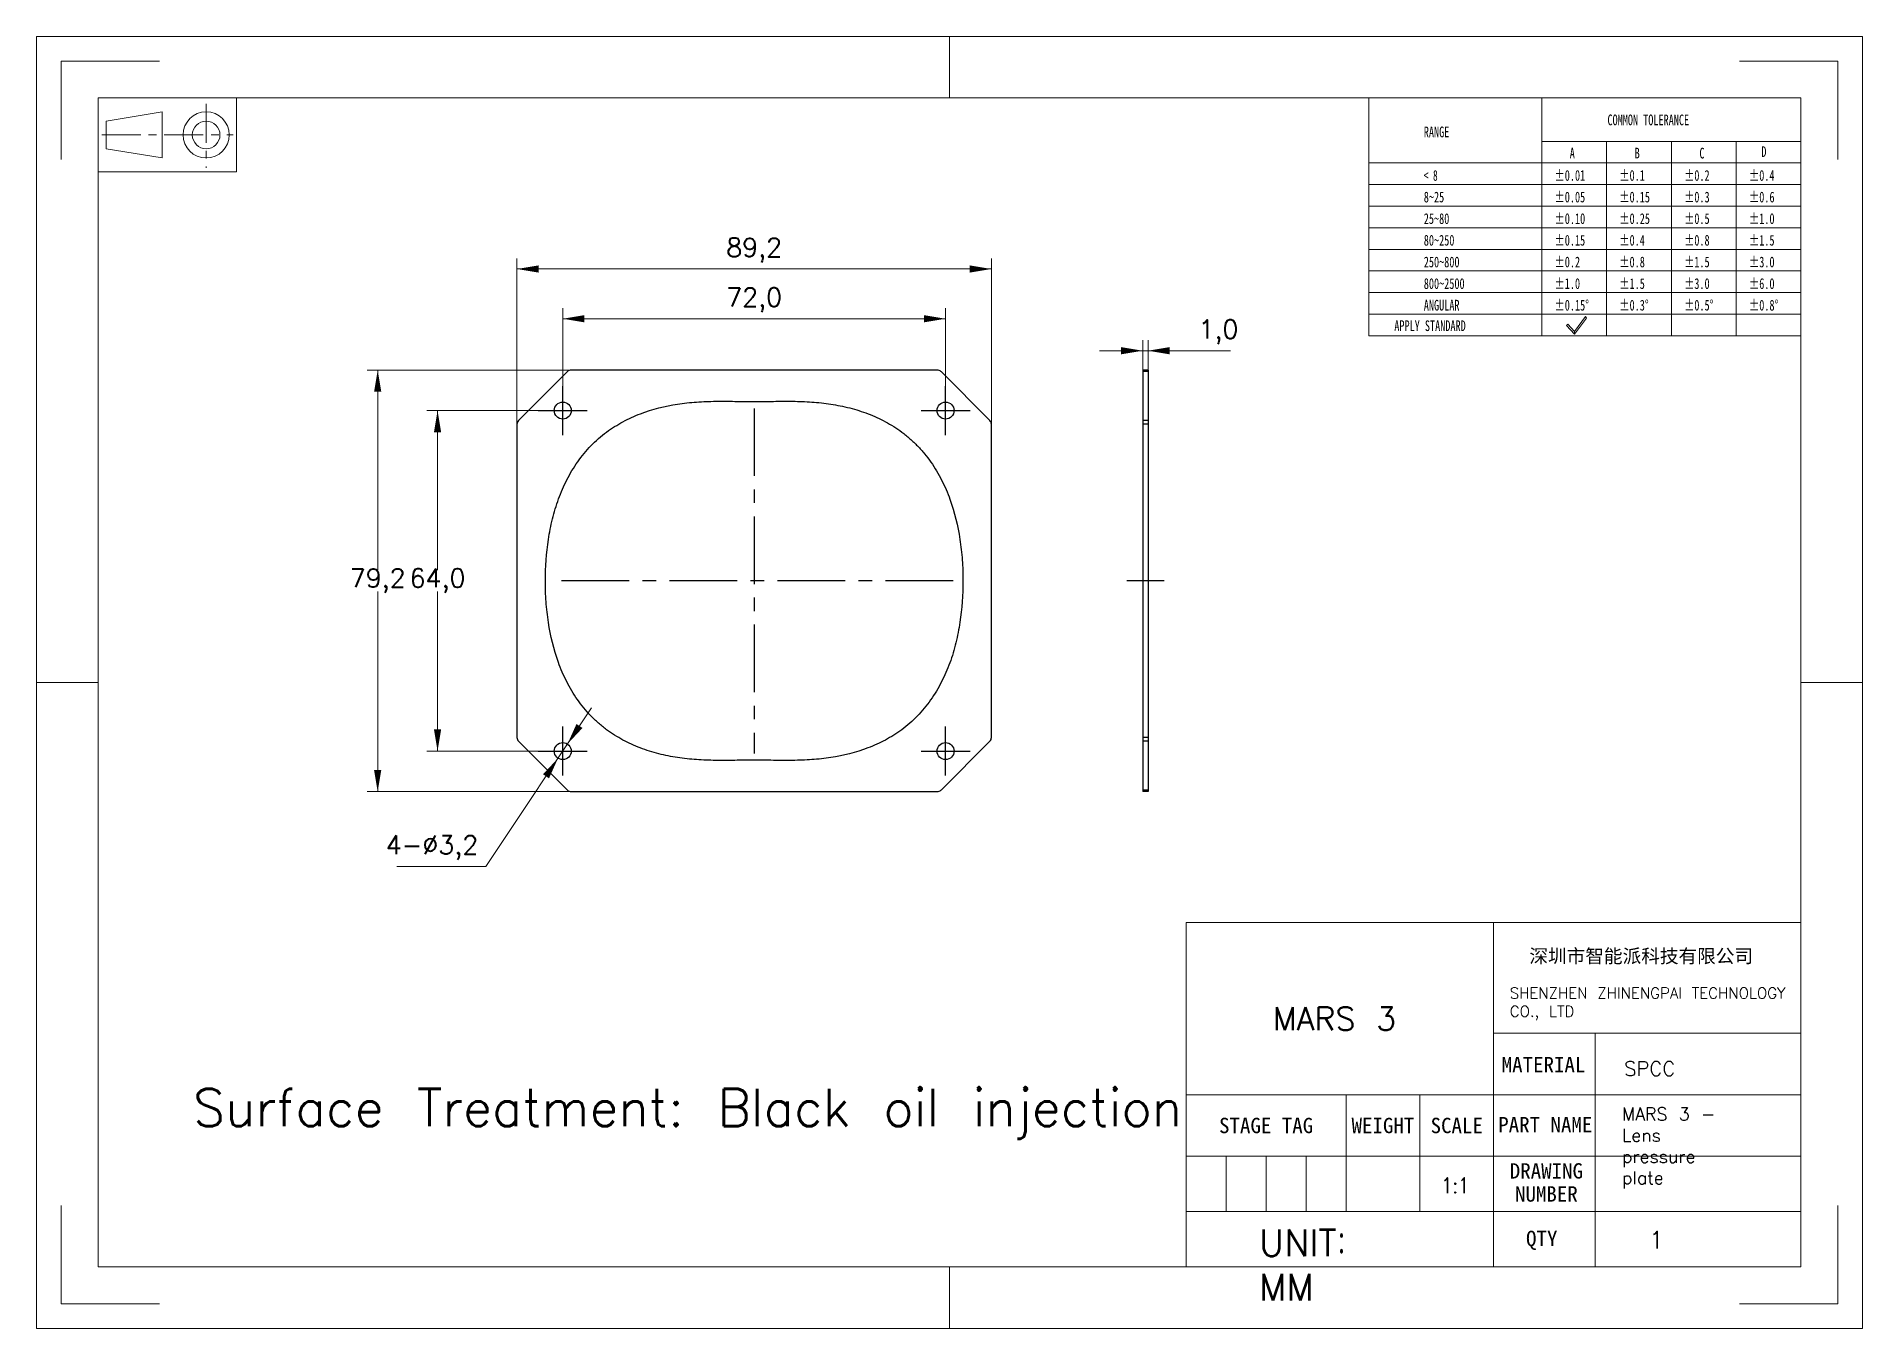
# Model space of a CAD drawing. Header units: millimetres. Extents: x 3254 to 3597, y 442 to 685.
import ezdxf

# ---------------------------------------------------------------- set-up
doc = ezdxf.new("R2010")
doc.units = ezdxf.units.MM
doc.linetypes.add('CENTER', pattern=[10.16, 6.35, -1.27, 1.27, -1.27])
doc.linetypes.add('CENTERX2', pattern=[20.32, 12.7, -2.54, 2.54, -2.54])
doc.layers.get('0').update_dxf_attribs({"lineweight": 18})
for name, color, linetype, lineweight in [('DEFAULT_1', 7, 'CENTER', 18), ('中心线层', 1, 'CENTERX2', 25), ('尺寸线层', 3, 'Continuous', 18)]:
    doc.layers.add(name, color=color, linetype=linetype, lineweight=lineweight)
doc.styles.add('SLDTEXTSTYLE4', font='', dxfattribs={"width": 0.7})
doc.styles.add('SLDTEXTSTYLE5', font='', dxfattribs={"width": 0.633333})
doc.styles.get("Standard").update_dxf_attribs({"font": 'txt.shx', "bigfont": 'gbcbig.shx'})
doc.styles.add('TEXTSTYLE_2', font='')
doc.styles.add('TEXTSTYLE_3', font='')
doc.styles.get('SLDTEXTSTYLE4').set_extended_font_data('宋体')
doc.styles.get('SLDTEXTSTYLE5').set_extended_font_data('宋体')
doc.styles.get('TEXTSTYLE_2').set_extended_font_data('宋体')
doc.styles.get('TEXTSTYLE_3').set_extended_font_data('宋体')
doc.dimstyles.new('ISO-25', dxfattribs={"dimtxt": 3.5, "dimasz": 2.5, "dimexe": 1.25, "dimexo": 0.625, "dimtad": 1, "dimtxsty": 'Standard', "dimcen": 2.5, "dimdle": 5, "dimadec": 0, "dimazin": 0, "dimtfac": 1, "dimtmove": 0, "dimatfit": 3, "dimfxl": 0, "dimarcsym": 0})

# ---------------------------------------------------------------- blocks, each defined once
blk = doc.blocks.new('96_1')
at = {"color": 7, "linetype": 'Continuous'}
for p, q in [((-11.25, 6), (-11.25, -6)), ((11.25, -6), (11.25, 6)), ((-9.93, 2.25), (-0.82, 3.75)), ((-0.82, 0), (-0.82, 3.75)), ((-9.93, 0), (-9.93, 2.25)), ((-9.93, 0), (-9.93, -2.25)), ((-0.82, 0), (-0.82, -3.75)), ((-9.93, -2.25), (-0.82, -3.75)), ((-11.25, -6), (11.25, -6))]:
    blk.add_line(p, q, dxfattribs=at)
for radius in [3.75, 2.25]:
    blk.add_circle((6.34, 0), radius, dxfattribs=at)
at = {"layer": 'DEFAULT_1', "color": 1, "linetype": 'CENTER'}
for p, q in [((6.34, 5.05), (6.34, -5.36)), ((-10.64, 0), (10.74, 0))]:
    blk.add_line(p, q, dxfattribs=at)
blk = doc.blocks.new('954210')
at = {"color": 7, "linetype": 'Continuous'}
for p, q in [((-175.1, -197.7), (-175.1, 747.2)), ((-175.1, 747.2), (1161.1, 747.2)), ((493, 702.2), (493, 747.2)), ((1161.1, -197.7), (1161.1, 747.2)), ((-157.1, 657.2), (-157.1, 729.2)), ((-157.1, 729.2), (-85.1, 729.2)), ((1071.1, 729.2), (1143.1, 729.2)), ((1143.1, 657.2), (1143.1, 729.2)), ((-130.1, -152.7), (-130.1, 702.2)), ((-130.1, 702.2), (1116.1, 702.2)), ((1116.1, -152.7), (1116.1, 702.2)), ((-175.1, 274.8), (-130.1, 274.8)), ((1116.1, 274.8), (1161.1, 274.8)), ((-157.1, -179.7), (-157.1, -107.7)), ((1143.1, -179.7), (1143.1, -107.7)), ((-130.1, -152.7), (1116.1, -152.7)), ((493, -197.7), (493, -152.7)), ((-157.1, -179.7), (-85.1, -179.7)), ((1071.1, -179.7), (1143.1, -179.7)), ((-175.1, -197.7), (1161.1, -197.7))]:
    blk.add_line(p, q, dxfattribs=at)
for p, q in [((799.9, 702.2), (799.9, 528.2)), ((926.4, 702.2), (926.4, 528.2)), ((926.4, 670.5), (1116.1, 670.5)), ((973.8, 670.5), (973.8, 528.2)), ((1021.3, 670.5), (1021.3, 528.2)), ((1068.7, 670.5), (1068.7, 528.2)), ((799.9, 654.7), (1116.1, 654.7)), ((799.9, 638.9), (1116.1, 638.9)), ((799.9, 623.1), (1116.1, 623.1)), ((799.9, 607.3), (1116.1, 607.3)), ((799.9, 591.5), (1116.1, 591.5)), ((799.9, 575.7), (1116.1, 575.7)), ((799.9, 559.9), (1116.1, 559.9)), ((799.9, 544), (1116.1, 544)), ((945.5, 536.8), (944.5, 535.9)), ((944.5, 535.9), (950.5, 529.4)), ((950.4, 531.4), (945.5, 536.8)), ((958.5, 542.4), (950.4, 531.4)), ((950.5, 529.4), (959.2, 541.1)), ((959.2, 541.1), (958.5, 542.4)), ((799.9, 528.2), (1116.1, 528.2)), ((950.5, 529.4), (950.4, 531.4)), ((950.4, 531.4), (950.5, 529.4))]:
    blk.add_line(p, q)
at = {"color": 2, "linetype": 'Continuous'}
for p, q in [((666.2, -26.7), (666.2, 99.3)), ((666.2, -26.7), (666.2, 99.3)), ((666.2, 99.3), (891.2, 99.3)), ((891.2, -71.7), (891.2, 99.3)), ((891.2, 18.3), (891.2, 99.3)), ((891.2, 99.3), (1116.1, 99.3)), ((891.2, -26.7), (891.2, 99.3)), ((1116.1, 18.3), (1116.1, 99.3)), ((891.2, 18.3), (1116.1, 18.3)), ((965.5, 18.3), (965.5, -152.7)), ((1116.1, -71.7), (1116.1, 18.3)), ((666.2, -152.7), (666.2, -26.7)), ((666.2, -26.7), (891.2, -26.7)), ((666.2, -71.7), (666.2, -26.7)), ((666.2, -26.7), (783.2, -26.7)), ((783.2, -71.7), (783.2, -26.7)), ((783.2, -71.7), (783.2, -26.7)), ((783.2, -26.7), (891.2, -26.7)), ((837.2, -71.7), (837.2, -26.7)), ((891.2, -26.7), (1116.1, -26.7)), ((891.2, -71.7), (891.2, -26.7)), ((666.2, -112.2), (666.2, -71.7)), ((666.2, -71.7), (783.2, -71.7)), ((666.2, -71.7), (783.2, -71.7)), ((666.2, -71.7), (783.2, -71.7)), ((666.2, -71.7), (666.2, -112.2)), ((695.5, -71.7), (695.5, -112.2)), ((724.7, -71.7), (724.7, -112.2)), ((754, -71.7), (754, -112.2)), ((783.2, -112.2), (783.2, -71.7)), ((783.2, -112.2), (783.2, -71.7)), ((783.2, -71.7), (891.2, -71.7)), ((783.2, -71.7), (891.2, -71.7)), ((783.2, -71.7), (783.2, -112.2)), ((837.2, -112.2), (837.2, -71.7)), ((891.2, -152.7), (891.2, -71.7)), ((891.2, -71.7), (1116.1, -71.7)), ((891.2, -71.7), (1116.1, -71.7)), ((891.2, -112.2), (891.2, -71.7)), ((1116.1, -152.7), (1116.1, -71.7)), ((666.2, -152.7), (666.2, -112.2)), ((666.2, -112.2), (891.2, -112.2)), ((666.2, -112.2), (783.2, -112.2)), ((666.2, -112.2), (783.2, -112.2)), ((783.2, -112.2), (891.2, -112.2)), ((891.2, -152.7), (891.2, -112.2)), ((891.2, -112.2), (1116.1, -112.2)), ((306.3, -152.7), (414.3, -152.7)), ((414.3, -152.7), (486.3, -152.7)), ((486.3, -152.7), (594.2, -152.7)), ((594.2, -152.7), (666.2, -152.7)), ((666.2, -152.7), (891.2, -152.7)), ((891.2, -152.7), (1116.1, -152.7))]:
    blk.add_line(p, q, dxfattribs=at)
at = {"color": 2, "linetype": 'Continuous', "xscale": 4.499094251428597, "yscale": 4.499094251428597, "zscale": 4.499094251428597}
blk.add_blockref('96_1', (-79.5, 675.2), dxfattribs=at)
at = {"attachment_point": 1}
for s, insert, char_height, width, style in [('COMMON TOLERANCE', (974.5, 690.1), 7.842, 258.185, 'SLDTEXTSTYLE4'), ('RANGE', (840.1, 681.3), 7.84, 77.026, 'SLDTEXTSTYLE4'), ('A', (946.9, 665.8), 7.84, 11.331, 'SLDTEXTSTYLE4'), ('B', (994.4, 665.8), 7.84, 11.15, 'SLDTEXTSTYLE4'), ('C', (1041.8, 665.8), 7.84, 11.281, 'SLDTEXTSTYLE4'), ('D', (1087.1, 666.9), 7.84, 11.15, 'SLDTEXTSTYLE4'), ('< 8', (840.1, 649.5), 7.84, 37.639, 'SLDTEXTSTYLE5'), ('%%P0.01', (935.8, 649.5), 7.84, 54.908, 'SLDTEXTSTYLE4'), ('%%P0.1', (983.2, 649.5), 7.84, 41.173, 'SLDTEXTSTYLE4'), ('%%P0.2', (1030.6, 649.5), 7.84, 46.838, 'SLDTEXTSTYLE4'), ('%%P0.4', (1078.1, 649.5), 7.84, 46.657, 'SLDTEXTSTYLE4'), ('8~25', (840.1, 633.7), 7.84, 60.738, 'SLDTEXTSTYLE4'), ('%%P0.05', (935.8, 633.7), 7.84, 60.573, 'SLDTEXTSTYLE4'), ('%%P0.15', (983.2, 633.7), 7.84, 57.823, 'SLDTEXTSTYLE4'), ('%%P0.3', (1030.6, 633.7), 7.84, 46.838, 'SLDTEXTSTYLE4'), ('%%P0.6', (1078.1, 633.7), 7.84, 46.838, 'SLDTEXTSTYLE4'), ('25~80', (840.1, 617.9), 7.84, 74.473, 'SLDTEXTSTYLE4'), ('%%P0.10', (935.8, 617.9), 7.84, 55.089, 'SLDTEXTSTYLE4'), ('%%P0.25', (983.2, 617.9), 7.84, 63.307, 'SLDTEXTSTYLE4'), ('%%P0.5', (1030.6, 617.9), 7.84, 46.838, 'SLDTEXTSTYLE4'), ('%%P1.0', (1078.1, 617.9), 7.84, 41.354, 'SLDTEXTSTYLE4'), ('80~250', (840.1, 602.1), 7.84, 88.208, 'SLDTEXTSTYLE4'), ('%%P0.15', (935.8, 602.1), 7.84, 57.823, 'SLDTEXTSTYLE4'), ('%%P0.4', (983.2, 602.1), 7.84, 46.657, 'SLDTEXTSTYLE4'), ('%%P0.8', (1030.6, 602.1), 7.84, 46.838, 'SLDTEXTSTYLE4'), ('%%P1.5', (1078.1, 602.1), 7.84, 44.088, 'SLDTEXTSTYLE4'), ('250~800', (840.1, 586.2), 7.84, 101.943, 'SLDTEXTSTYLE4'), ('%%P0.2', (935.8, 586.2), 7.84, 46.838, 'SLDTEXTSTYLE4'), ('%%P0.8', (983.2, 586.2), 7.84, 46.838, 'SLDTEXTSTYLE4'), ('%%P1.5', (1030.6, 586.2), 7.84, 44.088, 'SLDTEXTSTYLE4'), ('%%P3.0', (1078.1, 586.2), 7.84, 46.838, 'SLDTEXTSTYLE4'), ('800~2500', (840.1, 570.4), 7.84, 115.678, 'SLDTEXTSTYLE4'), ('%%P1.0', (935.8, 570.4), 7.84, 41.354, 'SLDTEXTSTYLE4'), ('%%P1.5', (983.2, 570.4), 7.84, 44.088, 'SLDTEXTSTYLE4'), ('%%P3.0', (1030.6, 570.4), 7.84, 46.838, 'SLDTEXTSTYLE4'), ('%%P6.0', (1078.1, 570.4), 7.84, 46.838, 'SLDTEXTSTYLE4'), ('ANGULAR', (840.1, 554.6), 7.84, 110.145, 'SLDTEXTSTYLE4'), ('%%P0.15%%D', (935.8, 554.6), 7.84, 68.873, 'SLDTEXTSTYLE4'), ('%%P0.3%%D', (983.2, 554.6), 7.84, 57.889, 'SLDTEXTSTYLE4'), ('%%P0.5%%D', (1030.6, 554.6), 7.84, 57.889, 'SLDTEXTSTYLE4'), ('%%P0.8%%D', (1078.1, 554.6), 7.84, 57.889, 'SLDTEXTSTYLE4'), ('APPLY STANDARD', (818.5, 539.6), 7.842, 225.428, 'SLDTEXTSTYLE4')]:
    blk.add_mtext(s, dxfattribs=dict(at, insert=insert, char_height=char_height, width=width, style=style))
at = {"color": 7, "linetype": 'Continuous', "insert": (999.2, 79.7), "char_height": 10, "width": 237.257, "attachment_point": 2, "style": 'TEXTSTYLE_2'}
blk.add_mtext('深圳市智能派科技有限公司', dxfattribs=at)
at = {"color": 7, "linetype": 'Continuous', "attachment_point": 2, "line_spacing_factor": 0.9, "style": 'TEXTSTYLE_3'}
for s, insert, char_height, width in [('MATERIAL\\P ', (927.7, 0.9), 11.25, 162.592), ('STAGE TAG ', (724.7, -43.6), 11.25, 136.027), ('WEIGHT', (810.2, -43.6), 11.25, 49.429), ('SCALE', (864.2, -43.6), 11.25, 49.429), ('PART NAME', (929, -43), 11.25, 94.237), ('DRAWING NUMBER', (929.8, -76.8), 11.248, 94.237), ('QTY', (926.4, -126.2), 11.25, 125.547)]:
    blk.add_mtext(s, dxfattribs=dict(at, insert=insert, char_height=char_height, width=width))
at = {"insert": (852.9, -98.7), "char_height": 11.248, "width": 26.961, "attachment_point": 7}
blk.add_mtext('{\\W0.85;1:1}', dxfattribs=at)
at = {"layer": '尺寸线层', "attachment_point": 1}
for s, insert, char_height, width in [('SHENZHEN ZHINENGPAI TECHNOLOGY CO., LTD', (903, 51.6), 8, 226.357), ('MARS 3', (729.6, 37.4), 16.99, 138.693), ('Surface Treatment: Black oil injection ', (-60.5, -22.5), 27.319, 743.668), ('UNIT：MM', (719.5, -125.2), 19.51, 94.33)]:
    blk.add_mtext(s, dxfattribs=dict(at, insert=insert, char_height=char_height, width=width))
at = {"layer": '尺寸线层', "ltscale": 0.2, "insert": (1005, -126.6), "char_height": 12.7, "width": 76.444, "attachment_point": 1}
blk.add_mtext('1\\P\\P', dxfattribs=at)
blk = doc.blocks.new('*X5')
at = {"layer": '尺寸线层', "linetype": 'Continuous'}
for points in [[(3344.28, 641.21), (3348.36, 641.89), (3348.36, 640.53)], [(3433.51, 641.21), (3429.43, 641.89), (3429.43, 640.53)]]:
    blk.add_hatch(color=0, dxfattribs=at).paths.add_polyline_path(points, flags=0)
at = {"layer": '尺寸线层', "color": 0, "linetype": 'Continuous'}
for p, q in [((3344.28, 612.02), (3344.28, 643.21)), ((3433.51, 612.02), (3433.51, 643.21)), ((3344.28, 641.21), (3433.51, 641.21))]:
    blk.add_line(p, q, dxfattribs=at)
at = {"layer": '尺寸线层', "color": 0, "insert": (3388.89, 644.74), "char_height": 3.5, "width": 15.5, "attachment_point": 5}
blk.add_mtext('89,2', dxfattribs=at)
blk = doc.blocks.new('*X6')
at = {"layer": '尺寸线层', "linetype": 'Continuous'}
for points in [[(3318.09, 622.21), (3318.77, 618.13), (3317.41, 618.13)], [(3318.09, 542.98), (3318.77, 547.06), (3317.41, 547.06)]]:
    blk.add_hatch(color=0, dxfattribs=at).paths.add_polyline_path(points, flags=0)
at = {"layer": '尺寸线层', "color": 0, "linetype": 'Continuous'}
for p, q in [((3354.47, 622.21), (3316.09, 622.21)), ((3318.09, 584.6), (3318.09, 622.21)), ((3318.09, 580.6), (3318.09, 542.98)), ((3354.47, 542.98), (3316.09, 542.98))]:
    blk.add_line(p, q, dxfattribs=at)
at = {"layer": '尺寸线层', "color": 0, "insert": (3318.09, 582.6), "char_height": 3.5, "width": 15.5, "attachment_point": 5}
blk.add_mtext('79,2', dxfattribs=at)
blk = doc.blocks.new('*X7')
at = {"layer": '尺寸线层', "linetype": 'Continuous'}
for points in [[(3329.35, 614.6), (3330.03, 610.52), (3328.67, 610.52)], [(3329.35, 550.6), (3330.03, 554.68), (3328.67, 554.68)]]:
    blk.add_hatch(color=0, dxfattribs=at).paths.add_polyline_path(points, flags=0)
at = {"layer": '尺寸线层', "color": 0, "linetype": 'Continuous'}
for p, q in [((3352.89, 614.6), (3327.35, 614.6)), ((3329.35, 584.6), (3329.35, 614.6)), ((3329.35, 580.6), (3329.35, 550.6)), ((3352.89, 550.6), (3327.35, 550.6))]:
    blk.add_line(p, q, dxfattribs=at)
at = {"layer": '尺寸线层', "color": 0, "insert": (3329.35, 582.6), "char_height": 3.5, "width": 15.5, "attachment_point": 5}
blk.add_mtext('64,0', dxfattribs=at)
blk = doc.blocks.new('*X8')
at = {"layer": '尺寸线层', "linetype": 'Continuous'}
for points in [[(3352.89, 631.86), (3356.97, 632.54), (3356.97, 631.18)], [(3424.89, 631.86), (3420.81, 632.54), (3420.81, 631.18)]]:
    blk.add_hatch(color=0, dxfattribs=at).paths.add_polyline_path(points, flags=0)
at = {"layer": '尺寸线层', "color": 0, "linetype": 'Continuous'}
for p, q in [((3352.89, 614.6), (3352.89, 633.86)), ((3352.89, 631.86), (3424.89, 631.86)), ((3424.89, 614.6), (3424.89, 633.86))]:
    blk.add_line(p, q, dxfattribs=at)
at = {"layer": '尺寸线层', "color": 0, "insert": (3388.89, 635.38), "char_height": 3.5, "width": 15.5, "attachment_point": 5}
blk.add_mtext('72,0', dxfattribs=at)
blk = doc.blocks.new('*X9')
at = {"layer": '尺寸线层', "linetype": 'Continuous'}
for points in [[(3461.97, 625.85), (3457.89, 626.53), (3457.89, 625.17)], [(3462.97, 625.85), (3467.05, 626.53), (3467.05, 625.17)]]:
    blk.add_hatch(color=0, dxfattribs=at).paths.add_polyline_path(points, flags=0)
at = {"layer": '尺寸线层', "color": 0, "linetype": 'Continuous'}
for p, q in [((3453.81, 625.85), (3462.97, 625.85)), ((3461.97, 622.21), (3461.97, 627.85)), ((3462.97, 622.21), (3462.97, 627.85)), ((3462.97, 625.85), (3478.46, 625.85))]:
    blk.add_line(p, q, dxfattribs=at)
at = {"layer": '尺寸线层', "color": 0, "insert": (3476.21, 629.37), "char_height": 3.5, "width": 9, "attachment_point": 5}
blk.add_mtext('1,0', dxfattribs=at)
blk = doc.blocks.new('*X10')
at = {"layer": '尺寸线层', "linetype": 'Continuous'}
for points in [[(3353.78, 551.93), (3355.48, 555.7), (3356.61, 554.95)], [(3352.01, 549.27), (3349.18, 546.25), (3350.31, 545.49)]]:
    blk.add_hatch(color=0, dxfattribs=at).paths.add_polyline_path(points, flags=0)
at = {"layer": '尺寸线层', "color": 0, "linetype": 'Continuous'}
for q in [(3358.31, 558.72), (3321.68, 528.91)]:
    blk.add_line((3338.43, 528.91), q, dxfattribs=at)
at = {"layer": '尺寸线层', "color": 0, "insert": (3328.31, 532.44), "char_height": 3.5, "width": 26.5, "attachment_point": 5}
blk.add_mtext('4-%%C3,2', dxfattribs=at)

msp = doc.modelspace()

# ---------------------------------------------------------------- linework, layer by layer
at = {"color": 7, "linetype": 'Continuous', "lineweight": 25}
for p, q in [((3353.76, 621.92), (3344.57, 612.73)), ((3423.32, 622.21), (3354.47, 622.21)), ((3433.22, 612.73), (3424.03, 621.92)), ((3462.97, 622.21), (3461.97, 622.21)), ((3461.97, 622.21), (3461.97, 621.92)), ((3462.97, 621.92), (3461.97, 621.92)), ((3461.97, 621.92), (3461.97, 612.73)), ((3462.97, 622.21), (3462.97, 621.92)), ((3462.97, 621.92), (3462.97, 612.73)), ((3344.28, 612.02), (3344.28, 553.17)), ((3433.51, 553.17), (3433.51, 612.02)), ((3462.97, 612.73), (3461.97, 612.73)), ((3461.97, 612.73), (3461.97, 612.02)), ((3462.97, 612.02), (3461.97, 612.02)), ((3461.97, 612.02), (3461.97, 553.17)), ((3462.97, 612.73), (3462.97, 612.02)), ((3462.97, 612.02), (3462.97, 553.17)), ((3462.97, 553.17), (3461.97, 553.17)), ((3461.97, 553.17), (3461.97, 552.46)), ((3462.97, 553.17), (3462.97, 552.46)), ((3344.57, 552.46), (3353.76, 543.27)), ((3424.03, 543.27), (3433.22, 552.46)), ((3462.97, 552.46), (3461.97, 552.46)), ((3461.97, 552.46), (3461.97, 543.27)), ((3462.97, 552.46), (3462.97, 543.27)), ((3354.47, 542.98), (3423.32, 542.98)), ((3462.97, 543.27), (3461.97, 543.27)), ((3461.97, 543.27), (3461.97, 542.98)), ((3462.97, 542.98), (3461.97, 542.98)), ((3462.97, 543.27), (3462.97, 542.98))]:
    msp.add_line(p, q, dxfattribs=at)
for centre in [(3352.89, 614.6), (3424.89, 614.6), (3352.89, 550.6), (3424.89, 550.6)]:
    msp.add_circle(centre, 1.6, dxfattribs=at)
for centre, major_axis in [((3354.47, 621.21), (-0.383, 0.924)), ((3423.32, 621.21), (0.383, 0.924)), ((3345.28, 612.02), (-0.924, 0.383)), ((3432.51, 612.02), (0.924, 0.383)), ((3345.28, 553.17), (-0.924, -0.383)), ((3432.51, 553.17), (0.924, -0.383)), ((3354.47, 543.98), (-0.383, -0.924)), ((3423.32, 543.98), (0.383, -0.924))]:
    msp.add_ellipse(centre, major_axis=major_axis, ratio=0.999822, start_param=5.890549, end_param=6.675821, dxfattribs=at)
for points, knots in [([(3361.15, 610.57), (3362.14, 611.27), (3363.15, 611.93), (3364.74, 612.8), (3365.28, 613.07), (3366.38, 613.57), (3366.94, 613.8), (3369.76, 614.87), (3372.09, 615.45), (3375.65, 615.99), (3376.85, 616.12), (3379.26, 616.29), (3380.46, 616.33), (3382.87, 616.36), (3384.08, 616.35), (3386.49, 616.32), (3387.7, 616.3), (3390.11, 616.3), (3391.32, 616.32), (3393.73, 616.35), (3394.93, 616.36), (3397.34, 616.33), (3398.54, 616.29), (3400.93, 616.12), (3402.12, 615.99), (3404.5, 615.63), (3405.68, 615.4), (3407.44, 614.94), (3408.03, 614.78), (3409.18, 614.41), (3409.75, 614.21), (3410.87, 613.79), (3411.43, 613.56), (3412.52, 613.06), (3413.05, 612.8), (3414.63, 611.94), (3415.65, 611.28), (3416.64, 610.57)], [0, 0, 0, 0, 9200.057956, 9200.057956, 13800.086934, 13800.086934, 18400.115912, 18400.115912, 36800.231823, 36800.231823, 46000.289779, 46000.289779, 55200.347735, 55200.347735, 64400.405691, 64400.405691, 73600.463647, 73600.463647, 82800.521603, 82800.521603, 92000.579558, 92000.579558, 101200.637514, 101200.637514, 110400.69547, 110400.69547, 119600.753426, 119600.753426, 124200.782404, 124200.782404, 128800.811382, 128800.811382, 133400.84036, 133400.84036, 138000.869338, 138000.869338, 147200.927294, 147200.927294, 147200.927294, 147200.927294]), ([(3361.15, 554.62), (3360.62, 555.03), (3360.11, 555.44), (3359.11, 556.31), (3358.63, 556.77), (3357.7, 557.72), (3357.27, 558.21), (3356.44, 559.23), (3356.04, 559.75), (3354.91, 561.36), (3354.24, 562.48), (3353.35, 564.24), (3353.06, 564.84), (3352.54, 566.05), (3352.3, 566.66), (3351.19, 569.72), (3350.59, 572.24), (3350, 576.08), (3349.86, 577.37), (3349.67, 579.98), (3349.63, 581.3), (3349.63, 585.22), (3349.81, 587.82), (3350.39, 591.67), (3350.64, 592.96), (3351.11, 594.86), (3351.29, 595.5), (3351.67, 596.76), (3351.88, 597.38), (3352.56, 599.23), (3353.07, 600.43), (3353.97, 602.18), (3354.29, 602.75), (3354.97, 603.88), (3355.33, 604.43), (3356.09, 605.5), (3356.48, 606.02), (3357.31, 607.03), (3357.74, 607.52), (3358.65, 608.45), (3359.13, 608.9), (3360.11, 609.76), (3360.63, 610.17), (3361.15, 610.57)], [0, 0, 0, 0, 5267.83026, 5267.83026, 10535.66052, 10535.66052, 15803.49078, 15803.49078, 21071.321041, 21071.321041, 31606.981561, 31606.981561, 36874.811821, 36874.811821, 42142.642081, 42142.642081, 63213.963122, 63213.963122, 73749.623642, 73749.623642, 84285.284162, 84285.284162, 105356.605203, 105356.605203, 115892.265723, 115892.265723, 121160.095983, 121160.095983, 126427.926243, 126427.926243, 136963.586764, 136963.586764, 142231.417024, 142231.417024, 147499.247284, 147499.247284, 152767.077544, 152767.077544, 158034.907804, 158034.907804, 163302.738064, 163302.738064, 168570.568324, 168570.568324, 168570.568324, 168570.568324]), ([(3416.64, 610.57), (3417.16, 610.17), (3417.68, 609.75), (3418.68, 608.88), (3419.16, 608.43), (3420.08, 607.47), (3420.52, 606.98), (3421.35, 605.96), (3421.75, 605.44), (3422.87, 603.84), (3423.54, 602.71), (3424.44, 600.96), (3424.72, 600.36), (3425.25, 599.15), (3425.49, 598.54), (3426.6, 595.47), (3427.19, 592.95), (3427.78, 589.11), (3427.93, 587.82), (3428.12, 585.21), (3428.16, 583.9), (3428.16, 579.97), (3427.98, 577.38), (3427.39, 573.52), (3427.15, 572.24), (3426.67, 570.33), (3426.5, 569.69), (3426.12, 568.43), (3425.91, 567.81), (3425.23, 565.97), (3424.71, 564.77), (3423.82, 563.02), (3423.5, 562.44), (3422.82, 561.32), (3422.46, 560.76), (3421.7, 559.69), (3421.3, 559.17), (3420.47, 558.16), (3420.04, 557.68), (3419.14, 556.74), (3418.66, 556.3), (3417.67, 555.44), (3417.16, 555.03), (3416.64, 554.62)], [0, 0, 0, 0, 5378.685043, 5378.685043, 10757.370085, 10757.370085, 16136.055128, 16136.055128, 21514.740171, 21514.740171, 32272.110256, 32272.110256, 37650.795299, 37650.795299, 43029.480341, 43029.480341, 64544.220512, 64544.220512, 75301.590597, 75301.590597, 86058.960682, 86058.960682, 107573.700853, 107573.700853, 118331.070938, 118331.070938, 123709.755981, 123709.755981, 129088.441024, 129088.441024, 139845.811109, 139845.811109, 145224.496152, 145224.496152, 150603.181194, 150603.181194, 155981.866237, 155981.866237, 161360.55128, 161360.55128, 166739.236322, 166739.236322, 172117.921365, 172117.921365, 172117.921365, 172117.921365]), ([(3416.64, 554.62), (3415.65, 553.92), (3414.64, 553.26), (3413.05, 552.39), (3412.51, 552.13), (3411.41, 551.63), (3410.85, 551.4), (3408.02, 550.33), (3405.7, 549.75), (3402.14, 549.2), (3400.94, 549.08), (3398.53, 548.91), (3397.32, 548.87), (3394.91, 548.84), (3393.71, 548.85), (3391.29, 548.88), (3390.09, 548.89), (3387.68, 548.89), (3386.47, 548.88), (3384.06, 548.85), (3382.86, 548.84), (3380.45, 548.87), (3379.25, 548.91), (3376.86, 549.08), (3375.66, 549.2), (3373.29, 549.56), (3372.11, 549.8), (3370.35, 550.25), (3369.76, 550.42), (3368.61, 550.78), (3368.04, 550.98), (3366.92, 551.41), (3366.36, 551.64), (3365.27, 552.13), (3364.73, 552.4), (3363.15, 553.26), (3362.14, 553.92), (3361.15, 554.62)], [0, 0, 0, 0, 9298.70548, 9298.70548, 13948.05822, 13948.05822, 18597.41096, 18597.41096, 37194.821921, 37194.821921, 46493.527401, 46493.527401, 55792.232881, 55792.232881, 65090.938362, 65090.938362, 74389.643842, 74389.643842, 83688.349322, 83688.349322, 92987.054802, 92987.054802, 102285.760283, 102285.760283, 111584.465763, 111584.465763, 120883.171243, 120883.171243, 125532.523983, 125532.523983, 130181.876723, 130181.876723, 134831.229463, 134831.229463, 139480.582203, 139480.582203, 148779.287684, 148779.287684, 148779.287684, 148779.287684])]:
    msp.add_open_spline(points, degree=3, knots=knots, dxfattribs=at)
at = {"layer": '中心线层'}
for p, q in [((3352.89, 610), (3352.89, 619.2)), ((3424.89, 610), (3424.89, 619.2)), ((3388.89, 615.02), (3388.89, 550.17)), ((3348.29, 614.6), (3357.49, 614.6)), ((3420.29, 614.6), (3429.49, 614.6)), ((3426.32, 582.6), (3351.47, 582.6)), ((3465.97, 582.6), (3458.97, 582.6)), ((3352.89, 546), (3352.89, 555.2)), ((3424.89, 546), (3424.89, 555.2)), ((3348.29, 550.6), (3357.49, 550.6)), ((3420.29, 550.6), (3429.49, 550.6))]:
    msp.add_line(p, q, dxfattribs=at)

# ---------------------------------------------------------------- block references
at = {"layer": '尺寸线层', "xscale": 0.2569885002302877, "yscale": 0.2569885002302877, "zscale": 0.2569885002302877}
msp.add_blockref('954210', (3298.93, 492.89), dxfattribs=at)

# ---------------------------------------------------------------- texts
at = {"layer": '尺寸线层', "insert": (3552.5, 492.28), "char_height": 2.707, "width": 7.1549, "attachment_point": 1}
msp.add_mtext('SPCC', dxfattribs=at)
at = {"layer": '尺寸线层', "ltscale": 0.2, "insert": (3552.11, 483.6), "char_height": 2.3994, "width": 21.0804, "attachment_point": 1}
msp.add_mtext('MARS 3 - Lens pressure plate\\P\\P', dxfattribs=at)

# ---------------------------------------------------------------- dimensions: what is measured, and where the dimension line sits
at = {"layer": '尺寸线层', "color": 2}
dim = msp.add_linear_dim(base=(3433.51, 641.21), p1=(3344.28, 612.02), p2=(3433.51, 612.02), dimstyle='ISO-25', override={"dimasz": 4.08, "dimexe": 2, "dimexo": 0, "dimgap": 1.524, "dimtih": 1, "dimtoh": 1, "dimdec": 1, "dimzin": 0, "dimsah": 1, "dimdle": 8.16, "dimadec": 2, "dimtfill": 1, "dimtolj": 1, "dimtzin": 0}, dxfattribs=at)
dim.commit()
dim.dimension.update_dxf_attribs({"geometry": '*X5', "text_midpoint": (3388.89, 641.21)})
for base, p1, p2, angle, picture, middle in [((3424.89, 631.86), (3352.89, 614.6), (3424.89, 614.6), 0, '*X8', (3388.89, 631.86)), ((3318.09, 542.98), (3354.47, 622.21), (3354.47, 542.98), 270, '*X6', (3318.09, 582.6)), ((3329.35, 550.6), (3352.89, 614.6), (3352.89, 550.6), 270, '*X7', (3329.35, 582.6))]:
    dim = msp.add_linear_dim(base=base, p1=p1, p2=p2, angle=angle, dimstyle='ISO-25', override={"dimasz": 4.08, "dimexe": 2, "dimexo": 0, "dimgap": 1.524, "dimtih": 1, "dimtoh": 1, "dimdec": 1, "dimzin": 0, "dimsah": 1, "dimdle": 8.16, "dimadec": 2, "dimtfill": 1, "dimtolj": 1, "dimtzin": 0}, dxfattribs=at)
    dim.commit()
    dim.dimension.update_dxf_attribs({"geometry": picture, "text_midpoint": middle})
dim = msp.add_linear_dim(base=(3462.97, 625.85), p1=(3461.97, 622.21), p2=(3462.97, 622.21), dimstyle='ISO-25', override={"dimasz": 4.08, "dimexe": 2, "dimexo": 0, "dimgap": 1.524, "dimtih": 1, "dimtoh": 1, "dimdec": 1, "dimzin": 0, "dimsah": 1, "dimdle": 8.16, "dimadec": 2, "dimtfill": 1, "dimtolj": 1, "dimtzin": 0}, dxfattribs=at)
dim.commit()
dim.dimension.update_dxf_attribs({"geometry": '*X9', "text_midpoint": (3476.21, 625.85), "dimtype": 160})
dim = msp.add_diameter_dim_2p(p1=(3353.78, 551.93), p2=(3352.01, 549.27), dimstyle='ISO-25', override={"dimasz": 4.08, "dimexe": 2, "dimexo": 0, "dimgap": 1.524, "dimtih": 1, "dimtoh": 1, "dimdec": 1, "dimzin": 0, "dimpost": '4-%%C<>', "dimsah": 1, "dimdle": 8.16, "dimadec": 2, "dimtfill": 1, "dimtolj": 1, "dimtzin": 0}, dxfattribs=at)
dim.commit()
dim.dimension.update_dxf_attribs({"geometry": '*X10', "text_midpoint": (3338.43, 528.91), "dimtype": 163})

doc.saveas('drawing.dxf')
